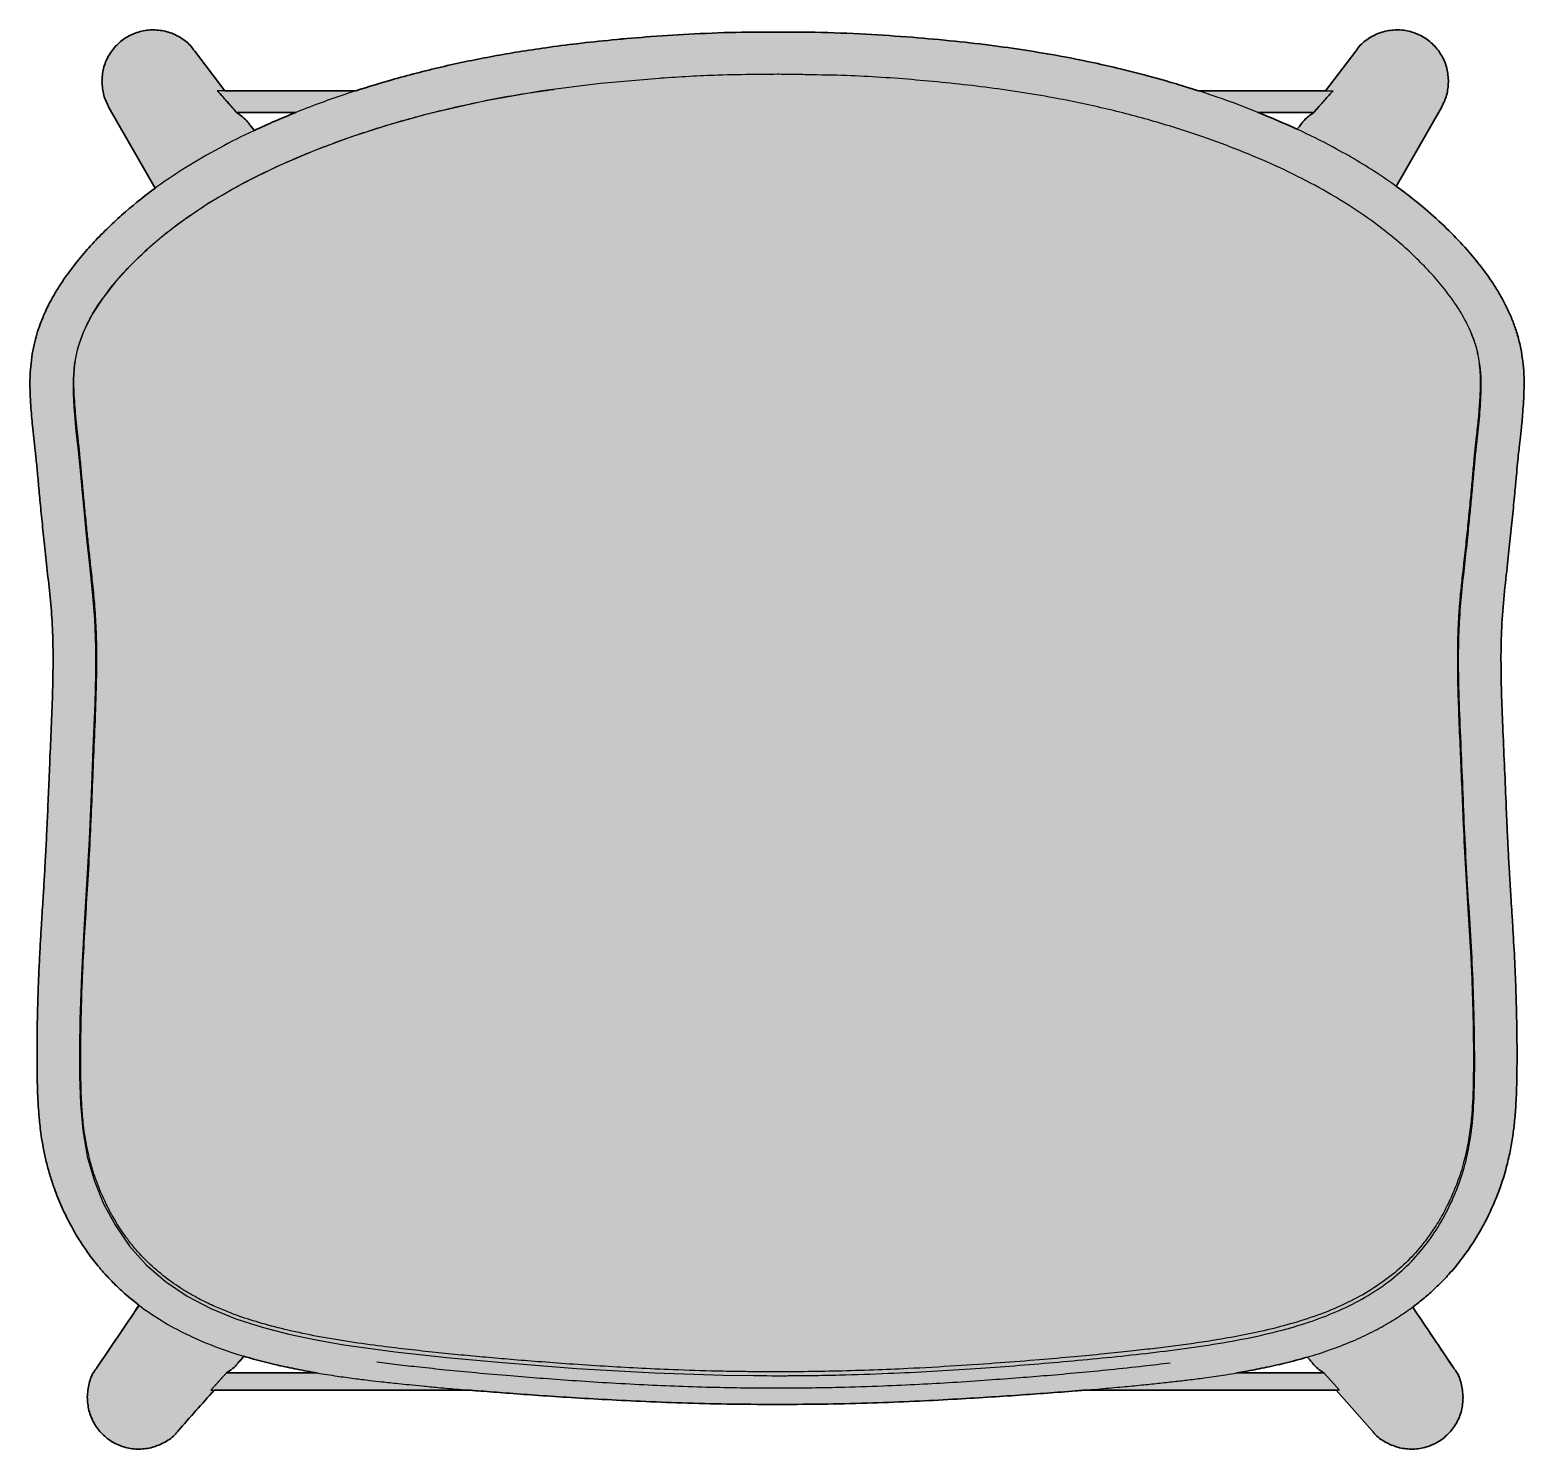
# Model space of a CAD drawing. Header units: millimetres. Extents: x 0 to 1859, y -856 to 823.
# Drawn here: x 175.3 to 638.8, y -856.1 to -415.7 of the extents above; entities that cross this region are included whole.
import ezdxf

# ---------------------------------------------------------------- set-up
doc = ezdxf.new("R2010")
doc.units = ezdxf.units.MM
doc.layers.add('Blocks', color=7, linetype='Continuous')
doc.layers.add('Blocks$Fill', color=7, linetype='Continuous', true_color=0xffffff)
doc.layers.add('Blocks$Inner', color=7, linetype='Continuous', lineweight=25, true_color=0x007f00)
doc.layers.add('Blocks$Outline', color=7, linetype='Continuous', lineweight=35, true_color=0xff3f3f)

# ---------------------------------------------------------------- blocks, each defined once
blk = doc.blocks.new('Hyg Barstool Low Top')
at = {"layer": 'Blocks$Fill'}
h = blk.add_hatch(color=256, dxfattribs=at)
h.paths.add_polyline_path([(567.79, 346.25), (570.76, 344.05), (574.28, 341.3), (577.69, 338.44), (580.99, 335.49), (584.18, 332.45), (586.98, 329.59), (589.67, 326.65), (591.98, 323.94), (593.1, 322.56), (594.19, 321.16), (595.14, 319.91), (596.05, 318.65), (596.95, 317.37), (597.81, 316.09), (598.54, 314.95), (599.25, 313.8), (599.93, 312.65), (600.59, 311.49), (601.49, 309.79), (602.33, 308.09), (603.11, 306.38), (603.83, 304.66), (604.17, 303.77), (604.49, 302.88), (604.8, 301.99), (605.08, 301.1), (605.4, 300.05), (605.69, 299), (605.96, 297.95), (606.2, 296.91), (606.4, 295.95), (606.58, 295), (606.74, 294.05), (606.89, 293.12), (607.02, 292.07), (607.14, 291.04), (607.24, 290.03), (607.31, 289.02), (607.37, 287.93), (607.41, 286.86), (607.44, 284.76), (607.4, 282.6), (607.32, 280.53), (607.09, 276.9), (606.38, 269.22), (601.25, 219.42), (600.8, 214.46), (600.48, 209.45), (600.31, 204.43), (600.27, 199.38), (600.43, 189.18), (604.88, 97.15), (605.23, 81.46), (605.16, 68.21), (604.92, 61.82), (604.73, 59.03), (604.49, 56.26), (604.23, 53.92), (603.92, 51.6), (603.54, 49.17), (603.09, 46.77), (602.55, 44.25), (601.92, 41.75), (601.53, 40.34), (601.11, 38.94), (600.67, 37.55), (600.2, 36.16), (599.72, 34.8), (599.21, 33.45), (598.12, 30.78), (596.97, 28.21), (595.74, 25.68), (594.9, 24.07), (594.02, 22.48), (593.11, 20.9), (592.15, 19.34), (591.23, 17.89), (590.26, 16.46), (589.27, 15.05), (588.24, 13.66), (587.25, 12.38), (586.23, 11.12), (585.18, 9.87), (584.1, 8.65), (582.53, 6.96), (580.89, 5.31), (579.29, 3.79), (577.63, 2.31), (576, 0.93), (574.33, -0.4), (572.87, -1.52), (585.61, -20.5), (585.96, -20.93), (586.13, -21.16), (586.3, -21.38), (586.44, -21.6), (586.58, -21.82), (586.72, -22.05), (586.85, -22.28), (586.97, -22.52), (587.08, -22.75), (587.19, -23), (587.3, -23.24), (587.39, -23.49), (587.49, -23.74), (587.57, -23.99), (587.65, -24.24), (587.73, -24.5), (587.8, -24.75), (587.93, -25.27), (588.04, -25.79), (588.14, -26.31), (588.22, -26.83), (588.3, -27.35), (588.52, -29.45), (588.44, -30.51), (588.35, -31.56), (588.28, -32.08), (588.21, -32.6), (588.11, -33.12), (588.06, -33.38), (588, -33.64), (587.94, -33.89), (587.87, -34.14), (587.8, -34.4), (587.72, -34.65), (587.63, -34.9), (587.55, -35.15), (587.45, -35.39), (587.35, -35.64), (587.25, -35.88), (587.15, -36.13), (586.92, -36.61), (586.68, -37.08), (586.42, -37.54), (586.15, -37.99), (585.87, -38.44), (585.57, -38.88), (585.26, -39.3), (584.93, -39.72), (584.59, -40.12), (584.24, -40.51), (583.88, -40.9), (583.5, -41.26), (583.11, -41.62), (582.71, -41.96), (582.29, -42.29), (581.87, -42.61), (581.44, -42.91), (580.99, -43.19), (580.54, -43.47), (580.08, -43.72), (579.61, -43.96), (579.13, -44.19), (578.65, -44.4), (578.15, -44.59), (577.66, -44.77), (577.15, -44.93), (576.65, -45.07), (576.13, -45.2), (575.62, -45.31), (575.1, -45.4), (574.57, -45.47), (574.05, -45.53), (573.52, -45.57), (572.99, -45.6), (572.47, -45.6), (571.94, -45.59), (571.41, -45.56), (570.88, -45.52), (570.36, -45.46), (569.83, -45.38), (569.32, -45.28), (568.8, -45.17), (568.29, -45.03), (567.79, -44.88), (567.29, -44.72), (566.8, -44.53), (566.31, -44.34), (565.82, -44.12), (565.35, -43.9), (564.87, -43.66), (564.41, -43.41), (563.94, -43.14), (563.49, -42.86), (563.26, -42.72), (563.04, -42.57), (562.82, -42.42), (562.61, -42.26), (562.4, -42.1), (562.19, -41.94), (561.99, -41.77), (561.8, -41.59), (561.6, -41.41), (561.42, -41.23), (561.24, -41.04), (561.07, -40.84), (560.9, -40.63), (560.73, -40.42), (560.41, -39.99), (549.18, -27.35), (470.6, -27.35), (430.19, -30.16), (405.37, -31.26), (375.71, -31.75), (375.71, -31.75), (375.71, -31.75), (346.22, -31.27), (310.47, -29.51), (280.78, -27.35), (201.06, -27.35), (189.83, -39.99), (189.51, -40.42), (189.35, -40.63), (189.18, -40.84), (189, -41.04), (188.82, -41.23), (188.64, -41.41), (188.45, -41.59), (188.25, -41.77), (188.05, -41.94), (187.84, -42.1), (187.63, -42.26), (187.42, -42.42), (187.2, -42.57), (186.98, -42.72), (186.75, -42.86), (186.3, -43.14), (185.84, -43.41), (185.37, -43.66), (184.89, -43.9), (184.42, -44.12), (183.93, -44.34), (183.45, -44.53), (182.95, -44.72), (182.45, -44.88), (181.95, -45.03), (181.44, -45.17), (180.93, -45.28), (180.41, -45.38), (179.88, -45.46), (179.36, -45.52), (178.83, -45.56), (178.3, -45.59), (177.78, -45.6), (177.25, -45.6), (176.72, -45.57), (176.19, -45.53), (175.67, -45.47), (175.14, -45.4), (174.62, -45.31), (174.11, -45.2), (173.6, -45.07), (173.09, -44.93), (172.58, -44.77), (172.09, -44.59), (171.6, -44.4), (171.11, -44.19), (170.63, -43.96), (170.16, -43.72), (169.7, -43.47), (169.25, -43.19), (168.8, -42.91), (168.37, -42.61), (167.95, -42.29), (167.53, -41.96), (167.13, -41.62), (166.74, -41.26), (166.36, -40.9), (166, -40.51), (165.65, -40.12), (165.31, -39.72), (164.98, -39.3), (164.67, -38.88), (164.37, -38.44), (164.09, -37.99), (163.82, -37.54), (163.56, -37.08), (163.32, -36.61), (163.1, -36.13), (162.99, -35.88), (162.89, -35.64), (162.79, -35.39), (162.7, -35.15), (162.61, -34.9), (162.52, -34.65), (162.44, -34.4), (162.37, -34.14), (162.3, -33.89), (162.24, -33.64), (162.18, -33.38), (162.13, -33.12), (162.03, -32.6), (161.96, -32.08), (161.89, -31.56), (161.8, -30.51), (161.72, -29.45), (161.95, -27.35), (162.02, -26.83), (162.1, -26.31), (162.2, -25.79), (162.31, -25.27), (162.44, -24.75), (162.51, -24.5), (162.59, -24.24), (162.67, -23.99), (162.75, -23.74), (162.85, -23.49), (162.94, -23.24), (163.05, -23), (163.16, -22.75), (163.27, -22.52), (163.39, -22.28), (163.52, -22.05), (163.66, -21.82), (163.8, -21.6), (163.94, -21.38), (164.11, -21.16), (164.28, -20.93), (164.63, -20.5), (177.76, -0.95), (176.46, 0.06), (175.19, 1.1), (173.93, 2.15), (172.71, 3.23), (171.17, 4.66), (169.68, 6.12), (168.3, 7.54), (166.97, 9), (165.86, 10.28), (164.78, 11.58), (163.91, 12.67), (163.06, 13.78), (161.54, 15.86), (160.36, 17.59), (159.23, 19.34), (157.87, 21.61), (156.58, 23.9), (155.86, 25.28), (155.16, 26.66), (154.49, 28.05), (153.85, 29.46), (153.22, 30.89), (152.63, 32.33), (152.06, 33.77), (151.52, 35.23), (150.84, 37.16), (150.22, 39.12), (149.65, 41.07), (149.13, 43.05), (148.67, 45.02), (148.25, 47), (147.89, 48.9), (147.58, 50.81), (147.15, 53.97), (146.88, 56.43), (146.59, 59.92), (146.36, 63.99), (146.22, 68.68), (146.16, 80.98), (146.53, 97.94), (150.71, 182.22), (151.03, 192.34), (151.11, 201.26), (151.04, 205.68), (150.87, 210.09), (150.59, 214.42), (144.46, 274.9), (144.2, 278.22), (144, 282.13), (143.95, 284.41), (143.95, 285.58), (143.97, 286.78), (144.05, 288.54), (144.18, 290.35), (144.28, 291.31), (144.39, 292.29), (144.53, 293.28), (144.68, 294.27), (144.84, 295.19), (145.02, 296.12), (145.22, 297.06), (145.44, 298), (145.86, 299.59), (146.33, 301.19), (146.76, 302.48), (147.23, 303.78), (147.61, 304.77), (148.01, 305.75), (148.75, 307.44), (149.22, 308.44), (149.71, 309.44), (150.38, 310.73), (151.08, 312), (151.98, 313.55), (152.93, 315.08), (154.09, 316.86), (155.31, 318.61), (157.15, 321.11), (159.09, 323.56), (161.16, 326.01), (163.31, 328.41), (165.5, 330.72), (167.75, 332.98), (170.03, 335.16), (172.38, 337.29), (174.73, 339.33), (177.14, 341.32), (179.59, 343.26), (182.79, 345.66), (168.44, 370.73), (167.76, 372.13), (167.55, 372.6), (167.35, 373.07), (167.17, 373.55), (167.08, 373.79), (167, 374.03), (166.92, 374.27), (166.85, 374.52), (166.78, 374.77), (166.72, 375.02), (166.67, 375.28), (166.62, 375.53), (166.53, 376.05), (166.46, 376.57), (166.4, 377.1), (166.27, 378.68), (166.34, 379.74), (166.44, 380.79), (166.5, 381.31), (166.58, 381.83), (166.67, 382.34), (166.72, 382.6), (166.78, 382.86), (166.84, 383.11), (166.91, 383.36), (166.99, 383.62), (167.06, 383.87), (167.15, 384.12), (167.24, 384.36), (167.33, 384.61), (167.43, 384.85), (167.53, 385.1), (167.63, 385.34), (167.86, 385.82), (168.1, 386.29), (168.35, 386.75), (168.62, 387.2), (168.91, 387.65), (169.2, 388.08), (169.51, 388.51), (169.84, 388.92), (170.17, 389.33), (170.52, 389.72), (170.89, 390.1), (171.26, 390.46), (171.65, 390.82), (172.05, 391.16), (172.46, 391.49), (172.88, 391.81), (173.32, 392.11), (173.76, 392.39), (174.21, 392.66), (174.67, 392.92), (175.14, 393.16), (175.61, 393.38), (176.1, 393.59), (176.59, 393.79), (177.08, 393.96), (177.58, 394.12), (178.09, 394.27), (178.6, 394.39), (179.12, 394.5), (179.63, 394.59), (180.15, 394.67), (180.68, 394.73), (181.2, 394.77), (181.73, 394.79), (182.26, 394.8), (182.78, 394.79), (183.31, 394.76), (183.83, 394.71), (184.36, 394.65), (184.88, 394.57), (185.39, 394.47), (185.91, 394.36), (186.42, 394.23), (186.92, 394.08), (187.42, 393.91), (187.91, 393.73), (188.4, 393.54), (188.88, 393.32), (189.36, 393.1), (189.83, 392.86), (190.29, 392.6), (190.75, 392.34), (191.19, 392.06), (191.63, 391.76), (191.85, 391.61), (192.06, 391.45), (192.27, 391.29), (192.47, 391.12), (192.68, 390.95), (192.87, 390.78), (193.07, 390.6), (193.25, 390.42), (193.44, 390.23), (193.62, 390.04), (193.81, 389.82), (194, 389.6), (194.18, 389.37), (194.36, 389.13), (195.05, 388.18), (204.38, 375.9), (244.99, 375.9), (251.03, 377.79), (257.11, 379.56), (264.8, 381.62), (272.47, 383.48), (280.1, 385.15), (287.71, 386.64), (295.6, 388), (303.99, 389.27), (313.64, 390.52), (324.52, 391.69), (336.66, 392.72), (350.05, 393.55), (364.69, 394.08), (375.69, 394.14), (375.69, 394.14), (387.57, 394.06), (395.38, 393.82), (403.19, 393.45), (417.66, 392.49), (430.97, 391.28), (443.14, 389.85), (454.15, 388.27), (464.85, 386.42), (474.18, 384.54), (482.15, 382.72), (488.78, 381.06), (494.88, 379.39), (501.12, 377.56), (506.4, 375.9), (545.86, 375.9), (555.19, 388.18), (555.88, 389.13), (556.06, 389.37), (556.25, 389.6), (556.43, 389.82), (556.63, 390.04), (556.8, 390.23), (556.99, 390.42), (557.18, 390.6), (557.37, 390.78), (557.57, 390.95), (557.77, 391.12), (557.97, 391.29), (558.18, 391.45), (558.39, 391.61), (558.61, 391.76), (559.05, 392.06), (559.5, 392.34), (559.95, 392.6), (560.42, 392.86), (560.89, 393.1), (561.36, 393.32), (561.84, 393.54), (562.33, 393.73), (562.82, 393.91), (563.32, 394.08), (563.82, 394.23), (564.33, 394.36), (564.85, 394.47), (565.36, 394.57), (565.88, 394.65), (566.41, 394.71), (566.93, 394.76), (567.46, 394.79), (567.99, 394.8), (568.51, 394.79), (569.04, 394.77), (569.56, 394.73), (570.09, 394.67), (570.61, 394.59), (571.13, 394.5), (571.64, 394.39), (572.15, 394.27), (572.66, 394.12), (573.16, 393.96), (573.65, 393.79), (574.14, 393.59), (574.63, 393.38), (575.1, 393.16), (575.57, 392.92), (576.03, 392.66), (576.48, 392.39), (576.92, 392.11), (577.36, 391.81), (577.78, 391.49), (578.19, 391.16), (578.59, 390.82), (578.98, 390.46), (579.35, 390.1), (579.72, 389.72), (580.07, 389.33), (580.4, 388.92), (580.73, 388.51), (581.04, 388.08), (581.34, 387.65), (581.62, 387.2), (581.89, 386.75), (582.14, 386.29), (582.38, 385.82), (582.61, 385.34), (582.71, 385.1), (582.82, 384.85), (582.91, 384.61), (583.01, 384.36), (583.09, 384.12), (583.18, 383.87), (583.26, 383.62), (583.33, 383.36), (583.4, 383.11), (583.46, 382.86), (583.52, 382.6), (583.57, 382.34), (583.66, 381.83), (583.74, 381.31), (583.8, 380.79), (583.9, 379.74), (583.97, 378.68), (583.89, 377.63), (583.84, 377.1), (583.78, 376.57), (583.71, 376.05), (583.62, 375.53), (583.57, 375.28), (583.52, 375.02), (583.46, 374.77), (583.39, 374.52), (583.32, 374.27), (583.24, 374.03), (583.16, 373.79), (583.08, 373.55), (582.89, 373.07), (582.69, 372.6), (582.48, 372.13), (581.8, 370.73)], flags=0)
h.paths.add_polyline_path([(213.56, 363.59), (219.94, 366.46), (226.39, 369.16), (208.05, 369.16), (208.97, 368.5), (209.43, 368.16), (209.87, 367.81), (210.08, 367.63), (210.3, 367.45), (210.5, 367.27), (210.71, 367.08), (210.9, 366.88), (211.1, 366.68), (211.28, 366.47), (211.46, 366.26), (211.59, 366.1), (211.72, 365.93), (211.97, 365.58), (212.45, 364.88)], flags=0)
h.paths.add_polyline_path([(524.99, 369.16), (532.5, 366), (536.98, 363.98), (537.75, 364.87), (538.46, 365.82), (538.64, 366.06), (538.83, 366.29), (539.02, 366.51), (539.22, 366.73), (539.39, 366.9), (539.55, 367.07), (539.73, 367.23), (539.9, 367.4), (540.26, 367.71), (540.64, 368.01), (541.02, 368.31), (542.19, 369.16)], flags=0)
h.paths.add_polyline_path([(540.16, -17.08), (536.71, -18.04), (533.23, -18.93), (530.01, -19.68), (526.76, -20.38), (520.83, -21.53), (518.39, -21.95), (545.32, -21.95), (544.36, -21.29), (543.89, -20.95), (543.66, -20.78), (543.43, -20.6), (543.21, -20.42), (543, -20.23), (542.79, -20.04), (542.58, -19.84), (542.39, -19.64), (542.29, -19.54), (542.2, -19.43), (542.11, -19.32), (542.02, -19.21), (541.93, -19.1), (541.84, -18.99), (541.68, -18.75)], flags=0)
h.paths.add_polyline_path([(210.31, -16.81), (208.56, -18.75), (208.4, -18.99), (208.31, -19.1), (208.22, -19.21), (208.13, -19.32), (208.04, -19.43), (207.95, -19.54), (207.85, -19.64), (207.66, -19.84), (207.45, -20.04), (207.24, -20.23), (207.03, -20.42), (206.81, -20.6), (206.58, -20.78), (206.35, -20.95), (205.88, -21.29), (204.92, -21.95), (233, -21.95), (226.87, -20.84), (220.8, -19.55), (215.77, -18.33), (210.79, -16.95)], flags=0)
at = {"layer": 'Blocks$Inner'}
for p, q in [((386.29, 380.96), (387.44, 380.94)), ((245.17, 375.9), (202.02, 375.9)), ((506.36, 375.9), (548.22, 375.9)), ((208.05, 369.16), (226.51, 369.16)), ((542.19, 369.16), (524.86, 369.16)), ((550.16, -27.35), (470.54, -27.35)), ((375.09, -31.75), (375.71, -31.75)), ((375.68, -31.75), (376.3, -31.75))]:
    blk.add_line(p, q, dxfattribs=at)
for points in [[(204.38, 375.9), (195.05, 388.18)], [(555.19, 388.18), (545.86, 375.9)], [(339.62, 379.77), (339.15, 379.74), (320.93, 378.14), (302.81, 375.84), (284.85, 372.73), (267.13, 368.67), (255.35, 365.38), (243.74, 361.63), (232.32, 357.4), (221.16, 352.64), (210.32, 347.3), (199.9, 341.33), (190.03, 334.64), (184.73, 330.49), (179.68, 326.1), (174.94, 321.46), (170.53, 316.6), (166.56, 311.54), (163.17, 306.34), (160.52, 301.09), (158.71, 295.92), (157.7, 290.95), (157.31, 286.3), (157.33, 281.98), (157.55, 277.95), (157.85, 274.1), (158.22, 270.31), (158.79, 265.13), (159.39, 259.13), (160.01, 252.25), (160.72, 244.8), (161.52, 236.9), (162.4, 228.59), (163.29, 220.42), (163.97, 211.92), (164.28, 203.27), (164.27, 194.6), (164.06, 185.93), (163.48, 171.84), (162.9, 157.76), (162.29, 143.66), (161.52, 129.56), (160.65, 115.52), (159.9, 101.58), (159.46, 87.76), (159.33, 78.83), (159.35, 70.04), (159.6, 61.49), (160.32, 53.22), (161.71, 45.24), (163.93, 37.55), (166.81, 30.52), (170.44, 23.76), (174.84, 17.4), (180.03, 11.58), (185.99, 6.42), (192.76, 1.86), (200.09, -2), (207.86, -5.19), (215.95, -7.81), (224.27, -9.96), (232.74, -11.74), (241.31, -13.23), (257.22, -15.4), (273.25, -17.17), (289.32, -18.67), (313.49, -20.55), (337.68, -21.94), (358.98, -22.65), (368.35, -22.79), (372.48, -22.81), (374.1, -22.82), (375.72, -22.82)], [(168.44, 370.73), (182.8, 345.63)], [(567.76, 346.2), (581.8, 370.73)], [(213.57, 363.58), (212.45, 364.88)], [(536.95, 363.96), (537.75, 364.87)], [(177.78, -0.92), (164.63, -20.5)], [(572.85, -1.49), (585.61, -20.5)], [(208.56, -18.75), (210.33, -16.79)], [(540.16, -17.07), (541.68, -18.75)], [(233, -21.95), (204.92, -21.95), (202.21, -24.98), (200.08, -27.35), (280.84, -27.35)], [(200.08, -27.35), (202.79, -24.33), (204.92, -21.95)], [(545.32, -21.95), (547.45, -24.33), (550.16, -27.35), (547.45, -24.33), (545.32, -21.95), (518.27, -21.95)], [(189.83, -39.99), (201.06, -27.35)], [(549.18, -27.35), (560.41, -39.99)]]:
    blk.add_lwpolyline(points, dxfattribs=at)
for points, knots in [([(375.69, 394.14), (372.02, 394.14), (363.47, 394.14), (350.46, 393.62), (337.07, 392.8), (324.93, 391.77), (314.04, 390.61), (304.39, 389.36), (295.75, 388.06), (287.79, 386.68), (280.07, 385.18), (272.43, 383.51), (264.77, 381.65), (254.74, 378.96), (242.37, 375.17), (227.76, 369.87), (214.5, 364.18), (202.62, 358.22), (192.11, 352.14), (181.91, 345.23), (173.83, 338.71), (167.69, 332.99), (163.24, 328.42), (159.06, 323.63), (155.63, 319.15), (153.01, 315.27), (151.16, 312.19), (149.79, 309.64), (148.79, 307.55), (147.95, 305.66), (147.13, 303.57), (146.24, 300.98), (145.35, 297.79), (144.61, 294.14), (144.14, 290.38), (143.91, 286.28), (143.96, 282.21), (144.19, 278.3), (144.45, 274.96), (144.75, 271.63), (145.12, 268.13), (145.58, 264.28), (146.04, 259.9), (146.52, 254.72), (147.05, 248.79), (147.7, 242.19), (148.45, 234.94), (149.28, 227.05), (150.27, 218.71), (150.96, 210.08), (151.16, 201.26), (151.06, 191.96), (150.72, 182.17), (150.27, 172.11), (149.87, 162.46), (149.5, 153.55), (149.15, 145.47), (148.83, 139.21), (148.57, 134.59), (148.38, 131.41), (148.2, 128.39), (148, 125.14), (147.76, 121.29), (147.46, 116.56), (147.13, 110.94), (146.8, 104.62), (146.49, 97.15), (146.26, 89.21), (146.14, 81.32), (146.13, 74.59), (146.2, 68.94), (146.33, 64.17), (146.56, 60.1), (146.83, 56.76), (147.16, 53.73), (147.59, 50.58), (148.23, 46.93), (149.1, 43.03), (150.19, 39.1), (151.7, 34.56), (153.76, 29.46), (156.37, 24.16), (158.99, 19.64), (161.21, 16.29), (163.09, 13.71), (164.88, 11.42), (167.07, 8.85), (169.7, 6.05), (173.44, 2.49), (178.45, -1.62), (185.01, -6.01), (192.63, -10.17), (201.27, -13.89), (210.83, -17.08), (219.43, -19.3), (226.89, -20.87), (233.03, -21.98), (238.91, -22.91), (244.35, -23.66), (248.97, -24.23), (252.67, -24.66), (255.63, -24.98), (258.46, -25.28), (261.79, -25.62), (265.91, -26.03), (271.05, -26.51), (277.12, -27.05), (284.12, -27.63), (291.97, -28.24), (300.87, -28.88), (310.82, -29.55), (321.76, -30.2), (333.68, -30.81), (346.56, -31.31), (360.48, -31.67), (370.11, -31.72), (375.09, -31.75)], [0, 0, 0, 0, 0.013474, 0.031405, 0.04783, 0.062749, 0.076163, 0.088073, 0.09848, 0.108299, 0.117796, 0.127387, 0.137069, 0.14685, 0.165629, 0.184744, 0.204189, 0.218993, 0.233999, 0.249296, 0.264926, 0.272875, 0.28092, 0.289085, 0.297076, 0.302614, 0.307331, 0.311203, 0.31421, 0.316721, 0.319669, 0.323552, 0.328363, 0.334099, 0.340339, 0.346284, 0.354577, 0.362124, 0.368937, 0.375234, 0.383597, 0.391883, 0.400092, 0.40872, 0.417938, 0.427673, 0.437861, 0.44845, 0.459217, 0.470101, 0.481101, 0.49212, 0.50455, 0.517171, 0.529125, 0.540067, 0.549987, 0.558889, 0.563141, 0.567057, 0.570635, 0.574288, 0.579052, 0.584857, 0.591793, 0.599868, 0.608302, 0.619634, 0.629625, 0.63825, 0.64549, 0.651654, 0.657057, 0.661746, 0.665068, 0.669375, 0.674628, 0.680146, 0.685703, 0.691285, 0.699705, 0.708023, 0.715046, 0.720582, 0.723971, 0.727633, 0.732066, 0.7372, 0.742615, 0.752083, 0.762093, 0.772617, 0.784791, 0.79726, 0.810013, 0.817657, 0.825401, 0.833029, 0.839588, 0.845624, 0.850172, 0.853298, 0.856563, 0.860662, 0.865598, 0.87182, 0.879641, 0.88801, 0.897658, 0.908586, 0.920802, 0.934317, 0.948858, 0.96465, 0.981701, 1, 1, 1, 1]), ([(195.05, 388.18), (194.59, 388.82), (193.33, 390.61), (190.36, 392.74), (186.47, 394.41), (182.26, 394.98), (178.04, 394.45), (174.12, 392.83), (170.75, 390.23), (168.2, 386.84), (166.55, 382.9), (166.36, 380.09), (166.27, 378.68)], [15.429993, 15.429993, 15.429993, 15.429993, 15.488471, 15.593074, 15.697685, 15.80231, 15.906929, 16.011522, 16.116104, 16.220688, 16.325289, 16.429993, 16.429993, 16.429993, 16.429993]), ([(376.3, -31.75), (381.32, -31.72), (391.01, -31.67), (405.02, -31.3), (417.96, -30.8), (429.84, -30.19), (440.66, -29.54), (450.41, -28.89), (459.52, -28.23), (467.94, -27.58), (475.74, -26.92), (482.57, -26.31), (488.53, -25.73), (493.88, -25.18), (498.71, -24.66), (503.49, -24.1), (508.55, -23.46), (514.4, -22.62), (520.58, -21.6), (526.97, -20.37), (533.45, -18.92), (540.25, -17.11), (547.26, -14.87), (554.03, -12.25), (560.29, -9.34), (565.71, -6.34), (570.33, -3.38), (574.24, -0.53), (577.71, 2.32), (580.98, 5.33), (584.58, 9.08), (588.42, 13.73), (592.33, 19.42), (595.57, 25.18), (598.2, 30.81), (600.28, 36.17), (601.92, 41.51), (603.12, 46.66), (603.95, 51.51), (604.56, 56.52), (604.97, 62.05), (605.19, 68.23), (605.25, 74.77), (605.24, 81.43), (605.13, 88.88), (604.9, 97.32), (604.49, 106.95), (604.01, 115.18), (603.62, 121.52), (603.36, 125.54), (603.16, 128.76), (603.01, 131.22), (602.88, 133.49), (602.73, 136.12), (602.53, 139.65), (602.31, 144.05), (602.07, 149.29), (601.58, 160.95), (601.01, 174.33), (600.39, 189.13), (600.21, 199.38), (600.38, 209.49), (601.19, 219.48), (602.3, 228.73), (603.16, 237.14), (603.94, 244.71), (604.55, 251.19), (605.03, 256.42), (605.39, 260.28), (605.71, 263.34), (605.97, 265.64), (606.19, 267.54), (606.39, 269.35), (606.62, 271.47), (606.86, 274), (607.11, 277.02), (607.34, 280.6), (607.48, 284.61), (607.37, 288.84), (606.96, 292.94), (606.24, 296.99), (605.21, 300.86), (603.89, 304.62), (602.38, 308.09), (600.41, 311.93), (597.74, 316.33), (594.1, 321.41), (589.56, 326.9), (584.06, 332.69), (577.75, 338.52), (570.88, 344.07), (563.78, 349.13), (556.6, 353.7), (548.24, 358.46), (538.75, 363.26), (528.15, 367.96), (517.77, 372.03), (508.78, 375.16), (501.18, 377.56), (494.94, 379.4), (488.62, 381.12), (481.72, 382.86), (473.75, 384.67), (464.42, 386.55), (454.07, 388.33), (442.78, 389.95), (430.61, 391.37), (417.29, 392.58), (402.82, 393.53), (388.82, 394.13), (379.65, 394.14), (375.69, 394.14)], [0.6194525, 0.6194525, 0.6194525, 0.6194525, 0.637899, 0.6550567, 0.6709162, 0.6854841, 0.6987563, 0.7107377, 0.7214372, 0.7323105, 0.7418051, 0.7502151, 0.7575405, 0.7638208, 0.7700012, 0.7754118, 0.7815243, 0.7887772, 0.7971845, 0.804612, 0.8127811, 0.8217083, 0.8306644, 0.84011, 0.8487481, 0.85655, 0.8634983, 0.8695807, 0.8750552, 0.8807771, 0.8867957, 0.8952916, 0.9044145, 0.9141252, 0.9217016, 0.9295262, 0.9374939, 0.9445207, 0.9511598, 0.9574905, 0.9649393, 0.9733823, 0.9819399, 0.9904445, 0.9988858, 1.0101558, 1.0221112, 1.034743, 1.0406449, 1.0456075, 1.0495791, 1.0525674, 1.0546904, 1.0579505, 1.0622874, 1.0677013, 1.0741925, 1.0815931, 1.1106366, 1.1234508, 1.1360254, 1.1485465, 1.1611359, 1.1737999, 1.184431, 1.195234, 1.2061193, 1.2136261, 1.2202308, 1.2259934, 1.2309924, 1.2344591, 1.2382169, 1.2428125, 1.2482578, 1.2545665, 1.2617607, 1.2696106, 1.2769447, 1.2835716, 1.2894679, 1.2957981, 1.3010917, 1.3062209, 1.3113319, 1.3183952, 1.3264455, 1.335518, 1.3456171, 1.3567102, 1.3678617, 1.37872, 1.3892885, 1.3995705, 1.4144547, 1.4287186, 1.4424468, 1.455664, 1.4638534, 1.4718366, 1.4796112, 1.4880012, 1.4980286, 1.5096991, 1.5230055, 1.5366384, 1.5516439, 1.5680214, 1.5857774, 1.604908, 1.6194525, 1.6194525, 1.6194525, 1.6194525]), ([(583.97, 378.68), (583.88, 380.09), (583.69, 382.9), (582.04, 386.84), (579.49, 390.23), (576.12, 392.83), (572.2, 394.45), (567.99, 394.98), (563.77, 394.41), (559.89, 392.74), (556.91, 390.61), (555.65, 388.82), (555.19, 388.18)], [29.274069, 29.274069, 29.274069, 29.274069, 29.378773, 29.483375, 29.58796, 29.692542, 29.797136, 29.901755, 30.00638, 30.110991, 30.215595, 30.274069, 30.274069, 30.274069, 30.274069]), ([(368.99, 380.95), (365.13, 380.91), (355.33, 380.79), (345.55, 380.16), (339.62, 379.77)], [0, 0, 0, 0, 0.393325, 1, 1, 1, 1]), ([(367.75, 381.01), (369.08, 381.03), (371.73, 381.08), (374.39, 381.11), (375.72, 381.12)], [0, 0, 0, 0, 0.499796, 1, 1, 1, 1]), ([(375.72, 381.12), (377.48, 381.1), (381.01, 381.07), (384.53, 381), (386.29, 380.96)], [1, 1, 1, 1, 1.500288, 2, 2, 2, 2]), ([(375.72, -22.82), (376.28, -22.82), (377.41, -22.82), (379.43, -22.81), (382.47, -22.8), (387.78, -22.74), (397.26, -22.56), (414.2, -22), (436.35, -20.74), (461.48, -18.8), (481.57, -16.88), (497.57, -15.03), (509.49, -13.4), (521.28, -11.34), (532.02, -8.88), (541.67, -5.99), (550.17, -2.69), (558.19, 1.37), (565.47, 6.21), (571.89, 11.79), (577.33, 18.06), (581.86, 24.9), (585.52, 32.16), (588.37, 39.69), (590.46, 47.94), (591.66, 57.02), (592.1, 66.94), (592.13, 77.22), (591.99, 88.77), (591.58, 101.56), (590.81, 115.52), (589.89, 129.56), (589.11, 143.64), (588.52, 157.74), (587.96, 171.83), (587.39, 184.3), (587.11, 195.15), (587.11, 204.34), (587.47, 213.49), (588.32, 222.43), (589.31, 231.05), (590.1, 238.68), (590.78, 245.39), (591.34, 251.27), (591.83, 256.83), (592.29, 261.94), (592.77, 266.37), (593.22, 270.29), (593.59, 274.1), (593.89, 277.92), (594.13, 281.9), (594.19, 286.2), (593.84, 290.86), (592.87, 295.84), (591.06, 301.07), (588.37, 306.37), (584.95, 311.59), (580.96, 316.64), (576.55, 321.5), (571.79, 326.14), (566.75, 330.53), (560.1, 335.72), (551.64, 341.44), (541.21, 347.39), (530.39, 352.7), (519.24, 357.44), (506.68, 362.1), (492.66, 366.53), (477.18, 370.56), (459.72, 374.2), (440.25, 377.19), (418.81, 379.35), (400.36, 380.64), (389.06, 380.81), (384.95, 380.88)], [73, 73, 73, 73, 73.002192, 73.004394, 73.007855, 73.014038, 73.025083, 73.044812, 73.08006, 73.11156, 73.143039, 73.158757, 73.174414, 73.189997, 73.205491, 73.217583, 73.229591, 73.241524, 73.253401, 73.264812, 73.276229, 73.287693, 73.299204, 73.310745, 73.322312, 73.336056, 73.349972, 73.364033, 73.378119, 73.396403, 73.414687, 73.433025, 73.451405, 73.469756, 73.488066, 73.50639, 73.518382, 73.530431, 73.542523, 73.554553, 73.566402, 73.57823, 73.587529, 73.596827, 73.606122, 73.615421, 73.624735, 73.634067, 73.643178, 73.652305, 73.661422, 73.670451, 73.679345, 73.688095, 73.696743, 73.705379, 73.714097, 73.7229, 73.731763, 73.740661, 73.749573, 73.7585, 73.774216, 73.789992, 73.805817, 73.821672, 73.837547, 73.858363, 73.87919, 73.900032, 73.927978, 73.955978, 73.983992, 74, 74, 74, 74]), ([(375.71, -21.62), (374.68, -21.62), (372.66, -21.62), (369.08, -21.6), (363.84, -21.55), (355.12, -21.39), (344.25, -21.05), (332.67, -20.52), (321.93, -19.91), (311.65, -19.24), (301.96, -18.52), (293.34, -17.82), (285.39, -17.13), (277.59, -16.41), (269.64, -15.61), (261.43, -14.71), (252.57, -13.66), (243.11, -12.36), (233.4, -10.73), (224.28, -8.83), (216.13, -6.73), (209.78, -4.72), (204.79, -2.84), (200.58, -1.06), (195.97, 1.2), (190.94, 4.1), (185.64, 7.79), (180.99, 11.8), (177.28, 15.69), (174.62, 18.97), (172.53, 21.89), (170.93, 24.37), (169.75, 26.37), (168.85, 28), (168, 29.63), (167.02, 31.64), (165.84, 34.27), (164.56, 37.54), (163.31, 41.22), (162.27, 45.04), (161.48, 48.75), (160.9, 52.27), (160.38, 56.44), (160.01, 61.19), (159.79, 66.79), (159.72, 72.61), (159.72, 78.97), (159.8, 85.89), (160.01, 94.79), (160.43, 105.46), (161.15, 117.6), (161.93, 129.74), (162.61, 141.83), (163.15, 154.04), (163.63, 166.36), (164.19, 179.06), (164.63, 190.53), (164.74, 200.56), (164.58, 208.8), (164.11, 216.52), (163.4, 223.47), (162.7, 229.62), (162.11, 235.22), (161.54, 240.74), (160.94, 246.65), (160.39, 252.47), (159.9, 258.03), (159.46, 262.93), (159, 267.22), (158.55, 271.08), (158.18, 274.79), (157.88, 278.51), (157.65, 282.13), (157.55, 285.66), (157.68, 289.01), (158.02, 292.1), (158.59, 295.05), (159.44, 298.14), (160.71, 301.52), (162.53, 305.26), (165.25, 309.78), (169.11, 315.04), (174.27, 320.93), (180.62, 327.14), (188, 333.29), (196.15, 339.09), (204.45, 344.19), (212.77, 348.7), (222.88, 353.57), (234.96, 358.62), (249.15, 363.62), (264.23, 368.1), (280.39, 371.97), (294.7, 374.76), (303.51, 375.92), (306.44, 376.3)], [1, 1, 1, 1, 1.004322, 1.008579, 1.015141, 1.026471, 1.045476, 1.061117, 1.075502, 1.090991, 1.104697, 1.116616, 1.127585, 1.138485, 1.149766, 1.161426, 1.173455, 1.187546, 1.201903, 1.215195, 1.227137, 1.237736, 1.243688, 1.250046, 1.257452, 1.265899, 1.275385, 1.285895, 1.293158, 1.299558, 1.305025, 1.309544, 1.313109, 1.315715, 1.318152, 1.321615, 1.326109, 1.33164, 1.338093, 1.344427, 1.350385, 1.355964, 1.361179, 1.369967, 1.377983, 1.386662, 1.396056, 1.406136, 1.416897, 1.434591, 1.451878, 1.468708, 1.486207, 1.503183, 1.520497, 1.538373, 1.556966, 1.569066, 1.581053, 1.592198, 1.602391, 1.61156, 1.619831, 1.628161, 1.637872, 1.64898, 1.658253, 1.668264, 1.678124, 1.687542, 1.69782, 1.707629, 1.716941, 1.725435, 1.732745, 1.738908, 1.744523, 1.75006, 1.756217, 1.76291, 1.770143, 1.780683, 1.792224, 1.804643, 1.819433, 1.833792, 1.847726, 1.861225, 1.874276, 1.89566, 1.917001, 1.938285, 1.962402, 1.987488, 2, 2, 2, 2]), ([(166.27, 378.68), (166.38, 377.27), (166.58, 374.48), (167.83, 371.97), (168.44, 370.73)], [16.429993, 16.429993, 16.429993, 16.429993, 16.936421, 17.429993, 17.429993, 17.429993, 17.429993]), ([(208.05, 369.16), (207.75, 369.51), (207.15, 370.21), (206.25, 371.23), (205.37, 372.23), (204.51, 373.19), (203.67, 374.12), (202.84, 375.02), (202.29, 375.61), (202.02, 375.9)], [1, 1, 1, 1, 1.1569, 1.309118, 1.456656, 1.599512, 1.737688, 1.871184, 2, 2, 2, 2]), ([(542.19, 369.16), (542.49, 369.51), (543.09, 370.21), (543.99, 371.23), (544.87, 372.23), (545.73, 373.19), (546.58, 374.12), (547.4, 375.02), (547.95, 375.61), (548.22, 375.9)], [1, 1, 1, 1, 1.1569, 1.309118, 1.456656, 1.599512, 1.737688, 1.871184, 2, 2, 2, 2]), ([(548.22, 375.9), (547.95, 375.61), (547.4, 375.02), (546.58, 374.12), (545.73, 373.19), (544.87, 372.23), (543.99, 371.23), (543.09, 370.21), (542.49, 369.51), (542.19, 369.16)], [2, 2, 2, 2, 2.128746, 2.262196, 2.400348, 2.543205, 2.690766, 2.84303, 3, 3, 3, 3]), ([(581.8, 370.73), (582.42, 371.97), (583.66, 374.48), (583.87, 377.27), (583.97, 378.68)], [28.274069, 28.274069, 28.274069, 28.274069, 28.767647, 29.274069, 29.274069, 29.274069, 29.274069]), ([(212.45, 364.88), (212.13, 365.35), (210.99, 367.07), (209.29, 368.28), (208.05, 369.16)], [1.70287, 1.70287, 1.70287, 1.70287, 1.978646, 2.70287, 2.70287, 2.70287, 2.70287]), ([(537.75, 364.87), (538.22, 365.51), (539.44, 367.19), (541.14, 368.41), (542.19, 369.16)], [0, 0, 0, 0, 0.3822791, 1, 1, 1, 1]), ([(590.29, 302.31), (590.35, 302.2), (590.76, 301.35), (591.37, 299.78), (592.06, 297.82), (592.56, 296.07), (593, 294.25), (593.42, 291.97), (593.75, 289.07), (593.87, 285.89), (593.8, 282.76), (593.64, 279.91), (593.45, 277.31), (593.24, 274.73), (592.98, 272.08), (592.66, 269.12), (592.27, 265.77), (591.85, 261.61), (591.4, 256.52), (590.87, 250.64), (590.26, 244.33), (589.58, 237.73), (588.9, 231.19), (588.19, 224.89), (587.59, 219.29), (587.19, 214.35), (586.93, 209.77), (586.77, 205.16), (586.71, 199.1), (586.8, 191.36), (587.12, 181.75), (587.58, 171.48), (588.02, 160.84), (588.49, 149.01), (589.11, 136.07), (589.99, 122.17), (590.75, 110.02), (591.24, 99.73), (591.51, 91.25), (591.68, 83.04), (591.73, 74.81), (591.67, 67.47), (591.41, 60.94), (590.95, 55.29), (590.16, 49.64), (588.89, 43.74), (587.11, 38.03), (584.92, 32.63), (582.53, 27.78), (579.76, 23.08), (576.32, 18.23), (571.98, 13.25), (566.51, 8.3), (560.08, 3.77), (552.63, -0.33), (544.56, -3.76), (536.08, -6.52), (527.79, -8.67), (519.63, -10.41), (512.06, -11.74), (505.05, -12.81), (498.62, -13.67), (492.06, -14.47), (484.94, -15.27), (476.8, -16.12), (467.4, -17.02), (456.62, -17.95), (444.42, -18.91), (430.8, -19.85), (417.73, -20.58), (405.48, -21.1), (394.76, -21.43), (386.66, -21.56), (381.35, -21.61), (378.54, -21.62), (376.66, -21.62), (375.71, -21.62)], [0, 0, 0, 0, 0.000778, 0.006044, 0.01117, 0.015004, 0.018983, 0.024875, 0.032736, 0.042501, 0.0524, 0.06184, 0.070756, 0.079115, 0.088776, 0.098547, 0.109439, 0.12144, 0.134451, 0.14843, 0.163076, 0.176723, 0.190799, 0.203228, 0.214143, 0.223483, 0.231574, 0.2402, 0.249572, 0.265739, 0.283695, 0.303252, 0.323171, 0.343143, 0.369376, 0.3956, 0.421058, 0.437675, 0.453726, 0.469218, 0.484698, 0.501429, 0.512493, 0.524009, 0.535981, 0.547724, 0.561532, 0.573277, 0.583757, 0.594697, 0.606449, 0.619539, 0.634022, 0.649756, 0.665168, 0.682837, 0.699609, 0.715476, 0.730992, 0.746366, 0.758549, 0.770639, 0.782623, 0.795496, 0.810711, 0.828299, 0.848245, 0.87119, 0.896609, 0.924498, 0.944252, 0.965085, 0.984307, 0.989478, 0.994706, 1, 1, 1, 1]), ([(251.53, -18.54), (253.65, -18.8), (258.05, -19.35), (265.17, -20.16), (273.3, -21.01), (282.73, -21.92), (292.51, -22.77), (302.46, -23.57), (312.41, -24.3), (323.14, -25), (334.16, -25.6), (345.39, -26.09), (356.3, -26.42), (365.2, -26.57), (371.58, -26.62), (374.45, -26.62), (375.72, -26.62)], [0, 0, 0, 0, 0.051565, 0.106953, 0.172566, 0.248674, 0.335306, 0.409164, 0.489264, 0.575625, 0.668225, 0.754898, 0.846408, 0.930938, 0.969327, 1, 1, 1, 1]), ([(164.63, -20.5), (164.39, -20.79), (163.27, -22.17), (162.12, -25.25), (161.86, -28.05), (161.72, -29.45)], [23.58006, 23.58006, 23.58006, 23.58006, 23.697026, 24.138353, 24.58006, 24.58006, 24.58006, 24.58006]), ([(204.92, -21.95), (206.21, -21.08), (207.58, -20.16), (208.51, -18.83), (208.56, -18.75)], [2, 2, 2, 2, 2.940312, 3, 3, 3, 3]), ([(375.72, -26.62), (376.89, -26.62), (378.96, -26.62), (382.61, -26.6), (387.83, -26.54), (396.72, -26.38), (407.78, -26.03), (419.55, -25.49), (430.44, -24.87), (440.82, -24.17), (450.57, -23.44), (459.89, -22.69), (469.25, -21.87), (479.25, -20.9), (488.72, -19.9), (494.88, -19.14), (497.61, -18.81)], [1, 1, 1, 1, 1.028618, 1.050775, 1.089619, 1.156665, 1.268961, 1.361139, 1.445743, 1.53656, 1.616602, 1.685913, 1.765924, 1.847518, 1.932495, 2, 2, 2, 2]), ([(541.68, -18.75), (541.73, -18.83), (542.66, -20.16), (544.03, -21.08), (545.32, -21.95)], [2.258665, 2.258665, 2.258665, 2.258665, 2.317905, 3.258665, 3.258665, 3.258665, 3.258665]), ([(585.61, -20.5), (585.85, -20.79), (586.97, -22.17), (588.12, -25.25), (588.39, -28.05), (588.52, -29.45)], [0, 0, 0, 0, 0.116968, 0.558294, 1, 1, 1, 1]), ([(161.72, -29.45), (161.82, -30.86), (162.01, -33.68), (163.67, -37.63), (166.23, -41.03), (169.61, -43.63), (173.55, -45.25), (177.77, -45.79), (182.01, -45.22), (185.89, -43.53), (188.57, -41.7), (189.62, -40.28), (189.83, -39.99)], [24.58006, 24.58006, 24.58006, 24.58006, 24.688193, 24.796221, 24.904232, 25.012241, 25.120264, 25.228314, 25.336369, 25.44441, 25.552442, 25.58006, 25.58006, 25.58006, 25.58006]), ([(588.52, -29.45), (588.42, -30.86), (588.23, -33.68), (586.57, -37.63), (584.01, -41.03), (580.63, -43.63), (576.69, -45.25), (572.47, -45.79), (568.23, -45.22), (564.36, -43.53), (561.67, -41.7), (560.62, -40.28), (560.41, -39.99)], [1, 1, 1, 1, 1.108133, 1.216161, 1.324173, 1.432182, 1.540206, 1.648256, 1.756311, 1.864352, 1.972384, 2, 2, 2, 2])]:
    blk.add_open_spline(points, degree=3, knots=knots, dxfattribs=at)
blk.add_open_spline([(202.02, 375.9), (204.09, 373.69), (206.15, 371.37), (208.05, 369.16)], degree=3, dxfattribs=at)
at = {"layer": 'Blocks$Outline'}
for points in [[(195.05, 388.18), (204.38, 375.9)], [(545.86, 375.9), (555.19, 388.18)], [(506.4, 375.9), (545.86, 375.9)], [(182.79, 345.66), (168.44, 370.73)], [(226.39, 369.16), (208.05, 369.16)], [(581.8, 370.73), (567.79, 346.25)], [(212.45, 364.88), (213.56, 363.59)], [(536.98, 363.98), (537.75, 364.87)], [(204.92, -21.95), (233, -21.95)], [(280.78, -27.35), (201.06, -27.35)], [(549.18, -27.35), (470.6, -27.35)], [(560.41, -39.99), (549.18, -27.35)]]:
    blk.add_lwpolyline(points, dxfattribs=at)
for points, knots in [([(168.44, 370.73), (167.83, 371.97), (166.58, 374.48), (166.38, 377.27), (166.27, 378.68), (166.36, 380.09), (166.55, 382.9), (168.2, 386.84), (170.75, 390.23), (174.12, 392.83), (178.04, 394.45), (182.26, 394.98), (186.47, 394.41), (190.36, 392.74), (193.33, 390.61), (194.59, 388.82), (195.05, 388.18)], [0, 0, 0, 0, 0.493573, 1, 1, 1, 1.104704, 1.209305, 1.313889, 1.418471, 1.523065, 1.627684, 1.732308, 1.836919, 1.941522, 2, 2, 2, 2]), ([(244.99, 375.9), (249, 377.2), (255.58, 379.19), (264.77, 381.65), (272.43, 383.51), (280.07, 385.18), (287.79, 386.68), (295.75, 388.06), (304.39, 389.36), (314.04, 390.61), (324.93, 391.77), (337.07, 392.8), (350.46, 393.62), (363.47, 394.14), (372.02, 394.14), (375.69, 394.14)], [-0.162406, -0.162406, -0.162406, -0.162406, -0.1468496, -0.1370689, -0.1273872, -0.1177959, -0.1082989, -0.0984797, -0.0880733, -0.0761626, -0.0627492, -0.0478301, -0.0314054, -0.0134741, -0.0000001, -0.0000001, -0.0000001, -0.0000001]), ([(375.69, 394.14), (375.69, 394.14), (375.69, 394.14), (375.69, 394.14), (375.69, 394.14)], [0.087886, 0.087886, 0.087886, 0.087886, 0.089332235, 0.089332315, 0.089332315, 0.089332315, 0.089332315]), ([(375.69, 394.14), (379.65, 394.14), (388.82, 394.13), (402.82, 393.53), (417.29, 392.58), (430.61, 391.37), (442.78, 389.95), (454.07, 388.33), (464.42, 386.55), (473.75, 384.67), (481.72, 382.86), (488.62, 381.12), (494.94, 379.4), (500.82, 377.67), (504.64, 376.47), (506.4, 375.9)], [-1.6194522, -1.6194522, -1.6194522, -1.6194522, -1.604908, -1.5857774, -1.5680214, -1.5516439, -1.5366384, -1.5230055, -1.5096991, -1.4980286, -1.4880012, -1.4796112, -1.4718366, -1.4638534, -1.4570476, -1.4570476, -1.4570476, -1.4570476]), ([(555.19, 388.18), (555.65, 388.82), (556.91, 390.61), (559.89, 392.74), (563.77, 394.41), (567.99, 394.98), (572.2, 394.45), (576.12, 392.83), (579.49, 390.23), (582.04, 386.84), (583.69, 382.9), (583.88, 380.09), (583.97, 378.68), (583.87, 377.27), (583.66, 374.48), (582.42, 371.97), (581.8, 370.73)], [0, 0, 0, 0, 0.058474, 0.163078, 0.26769, 0.372314, 0.476934, 0.581528, 0.68611, 0.790694, 0.895296, 1, 1, 1, 1.506422, 2, 2, 2, 2]), ([(208.05, 369.16), (209.29, 368.28), (210.99, 367.07), (212.13, 365.35), (212.45, 364.88)], [1, 1, 1, 1, 1.724224, 2, 2, 2, 2]), ([(524.99, 369.16), (525.99, 368.76), (530.02, 367.11), (534.01, 365.36), (536.98, 363.98)], [-1.4327032, -1.4327032, -1.4327032, -1.4327032, -1.42871861, -1.41660385, -1.41660385, -1.41660385, -1.41660385]), ([(537.75, 364.87), (538.22, 365.51), (539.44, 367.19), (541.14, 368.41), (542.19, 369.16)], [0, 0, 0, 0, 0.3822791, 1, 1, 1, 1]), ([(177.76, -0.95), (176.01, 0.38), (173.24, 2.67), (169.7, 6.05), (167.07, 8.85), (164.88, 11.42), (163.09, 13.71), (161.21, 16.29), (158.99, 19.64), (156.37, 24.16), (153.76, 29.46), (151.7, 34.56), (150.19, 39.1), (149.1, 43.03), (148.23, 46.93), (147.59, 50.58), (147.16, 53.73), (146.83, 56.76), (146.56, 60.1), (146.33, 64.17), (146.2, 68.94), (146.13, 74.59), (146.14, 81.32), (146.26, 89.21), (146.49, 97.15), (146.8, 104.62), (147.13, 110.94), (147.46, 116.56), (147.76, 121.29), (148, 125.14), (148.2, 128.39), (148.38, 131.41), (148.57, 134.59), (148.83, 139.21), (149.15, 145.47), (149.5, 153.55), (149.87, 162.46), (150.27, 172.11), (150.72, 182.17), (151.06, 191.96), (151.16, 201.26), (150.96, 210.08), (150.27, 218.71), (149.28, 227.05), (148.45, 234.94), (147.7, 242.19), (147.05, 248.79), (146.52, 254.72), (146.04, 259.9), (145.58, 264.28), (145.12, 268.13), (144.75, 271.63), (144.45, 274.96), (144.19, 278.3), (143.96, 282.21), (143.91, 286.28), (144.14, 290.38), (144.61, 294.14), (145.35, 297.79), (146.24, 300.98), (147.13, 303.57), (147.95, 305.66), (148.79, 307.55), (149.79, 309.64), (151.16, 312.19), (153.01, 315.27), (155.63, 319.15), (159.06, 323.63), (163.24, 328.42), (167.69, 332.99), (173.83, 338.71), (178.96, 342.85), (182.56, 345.49), (182.79, 345.66)], [-0.7510285, -0.7510285, -0.7510285, -0.7510285, -0.7426146, -0.7371998, -0.732066, -0.7276334, -0.7239709, -0.7205817, -0.7150464, -0.7080225, -0.699705, -0.6912853, -0.6857034, -0.6801463, -0.6746283, -0.6693748, -0.6650684, -0.661746, -0.6570572, -0.6516537, -0.64549, -0.6382504, -0.6296254, -0.6196337, -0.6083015, -0.5998677, -0.5917933, -0.5848569, -0.5790524, -0.5742884, -0.5706345, -0.5670573, -0.5631412, -0.5588885, -0.5499866, -0.5400675, -0.5291253, -0.5171706, -0.5045501, -0.4921197, -0.4811011, -0.4701013, -0.4592165, -0.4484495, -0.4378609, -0.4276728, -0.4179384, -0.4087204, -0.4000924, -0.391883, -0.383597, -0.3752342, -0.3689369, -0.3621235, -0.3545773, -0.3462844, -0.3403387, -0.3340987, -0.3283632, -0.3235519, -0.3196694, -0.3167208, -0.3142099, -0.3112027, -0.3073306, -0.3026142, -0.2970756, -0.2890849, -0.2809201, -0.2728751, -0.2649257, -0.2492959, -0.2482187, -0.2482187, -0.2482187, -0.2482187]), ([(567.79, 346.25), (568.79, 345.53), (572.18, 343.02), (577.75, 338.52), (584.06, 332.69), (589.56, 326.9), (594.1, 321.41), (597.74, 316.33), (600.41, 311.93), (602.38, 308.09), (603.89, 304.62), (605.21, 300.86), (606.24, 296.99), (606.96, 292.94), (607.37, 288.84), (607.48, 284.61), (607.34, 280.6), (607.11, 277.02), (606.86, 274), (606.62, 271.47), (606.39, 269.35), (606.19, 267.54), (605.97, 265.64), (605.71, 263.34), (605.39, 260.28), (605.03, 256.42), (604.55, 251.19), (603.94, 244.71), (603.16, 237.14), (602.3, 228.73), (601.19, 219.48), (600.38, 209.49), (600.21, 199.38), (600.39, 189.13), (601.01, 174.33), (601.58, 160.95), (602.07, 149.29), (602.31, 144.05), (602.53, 139.65), (602.73, 136.12), (602.88, 133.49), (603.01, 131.22), (603.16, 128.76), (603.36, 125.54), (603.62, 121.52), (604.01, 115.18), (604.49, 106.95), (604.9, 97.32), (605.13, 88.88), (605.24, 81.43), (605.25, 74.77), (605.19, 68.23), (604.97, 62.05), (604.56, 56.52), (603.95, 51.51), (603.12, 46.66), (601.92, 41.51), (600.28, 36.17), (598.2, 30.81), (595.57, 25.18), (592.33, 19.42), (588.42, 13.73), (584.58, 9.08), (580.98, 5.33), (577.71, 2.32), (574.99, 0.09), (573.36, -1.15), (572.87, -1.52)], [-1.372476, -1.372476, -1.372476, -1.372476, -1.3678617, -1.3567102, -1.3456171, -1.335518, -1.3264455, -1.3183952, -1.3113319, -1.3062209, -1.3010917, -1.2957981, -1.2894679, -1.2835716, -1.2769447, -1.2696106, -1.2617607, -1.2545665, -1.2482578, -1.2428125, -1.2382169, -1.2344591, -1.2309924, -1.2259934, -1.2202308, -1.2136261, -1.2061193, -1.195234, -1.184431, -1.1737999, -1.1611359, -1.1485465, -1.1360254, -1.1234508, -1.1106366, -1.0815931, -1.0741925, -1.0677013, -1.0622874, -1.0579505, -1.0546904, -1.0525674, -1.0495791, -1.0456075, -1.0406449, -1.034743, -1.0221112, -1.0101558, -0.9988858, -0.9904445, -0.9819399, -0.9733823, -0.9649393, -0.9574905, -0.9511598, -0.9445207, -0.9374939, -0.9295262, -0.9217016, -0.9141252, -0.9044145, -0.8952916, -0.8867957, -0.8807771, -0.8750552, -0.8695807, -0.8672247, -0.8672247, -0.8672247, -0.8672247]), ([(201.06, -27.35), (197.32, -31.56), (193.58, -35.77), (189.83, -39.99), (189.62, -40.28), (188.57, -41.7), (185.89, -43.53), (182.01, -45.22), (177.77, -45.79), (173.55, -45.25), (169.61, -43.63), (166.23, -41.03), (163.67, -37.63), (162.01, -33.68), (161.82, -30.86), (161.72, -29.45), (161.86, -28.05), (162.12, -25.25), (163.27, -22.17), (164.39, -20.79), (164.63, -20.5), (169.01, -13.98), (173.38, -7.46), (177.76, -0.95)], [-42.473281, -42.473281, -42.473281, -42.473281, -25.58006, -25.58006, -25.58006, -25.552442, -25.44441, -25.336369, -25.228314, -25.120264, -25.012241, -24.904232, -24.796221, -24.688193, -24.58006, -24.58006, -24.58006, -24.138353, -23.697026, -23.58006, -23.58006, -23.58006, -0.034425, -0.034425, -0.034425, -0.034425]), ([(572.87, -1.52), (577.12, -7.84), (581.36, -14.17), (585.61, -20.5), (585.85, -20.79), (586.97, -22.17), (588.12, -25.25), (588.39, -28.05), (588.52, -29.45), (588.42, -30.86), (588.23, -33.68), (586.57, -37.63), (584.01, -41.03), (580.63, -43.63), (576.69, -45.25), (572.47, -45.79), (568.23, -45.22), (564.36, -43.53), (561.67, -41.7), (560.62, -40.28), (560.41, -39.99)], [-22.857017, -22.857017, -22.857017, -22.857017, 0, 0, 0, 0.116968, 0.558294, 1, 1, 1, 1.108133, 1.216161, 1.324173, 1.432182, 1.540206, 1.648256, 1.756311, 1.864352, 1.972384, 1.999939, 1.999939, 1.999939, 1.999939]), ([(210.31, -16.81), (209.73, -17.45), (209.15, -18.1), (208.56, -18.75), (208.51, -18.83), (207.58, -20.16), (206.21, -21.08), (204.92, -21.95)], [-5.612187, -5.612187, -5.612187, -5.612187, -3, -3, -3, -2.940312, -2, -2, -2, -2]), ([(233, -21.95), (230.95, -21.61), (226.87, -20.86), (219.43, -19.3), (213.93, -17.88), (210.47, -16.85), (210.31, -16.81)], [-0.82531493, -0.82531493, -0.82531493, -0.82531493, -0.81765714, -0.81001312, -0.79726046, -0.79664144, -0.79664144, -0.79664144, -0.79664144]), ([(540.16, -17.08), (537.87, -17.74), (533.43, -18.93), (526.97, -20.37), (522, -21.33), (519.21, -21.81), (518.39, -21.95)], [-0.82163473, -0.82163473, -0.82163473, -0.82163473, -0.81278113, -0.80461204, -0.79718452, -0.7941361, -0.7941361, -0.7941361, -0.7941361]), ([(545.32, -21.95), (544.03, -21.08), (542.66, -20.16), (541.73, -18.83), (541.68, -18.75), (541.17, -18.19), (540.67, -17.63), (540.16, -17.08)], [-3.258665, -3.258665, -3.258665, -3.258665, -2.317905, -2.258665, -2.258665, -2.258665, -0.001545, -0.001545, -0.001545, -0.001545]), ([(375.71, -31.75), (375.7, -31.75), (375.49, -31.75), (375.29, -31.75), (375.09, -31.75), (370.11, -31.72), (360.48, -31.67), (346.56, -31.31), (333.68, -30.81), (321.76, -30.2), (310.82, -29.55), (300.87, -28.88), (291.97, -28.24), (285.39, -27.73), (281.78, -27.43), (280.78, -27.35)], [-1.6194525, -1.6194525, -1.6194525, -1.6194525, -1.5849635, -1, -1, -1, -0.9817008, -0.96465, -0.9488575, -0.9343167, -0.9208025, -0.9085858, -0.8976575, -0.8880098, -0.8843277, -0.8843277, -0.8843277, -0.8843277]), ([(470.6, -27.35), (469.84, -27.42), (466.13, -27.72), (459.52, -28.23), (450.41, -28.89), (440.66, -29.54), (429.84, -30.19), (417.96, -30.8), (405.02, -31.3), (391.01, -31.67), (381.32, -31.72), (376.3, -31.75), (376.1, -31.75), (375.91, -31.75), (375.71, -31.75)], [-0.7351254, -0.7351254, -0.7351254, -0.7351254, -0.7323105, -0.7214372, -0.7107377, -0.6987563, -0.6854841, -0.6709162, -0.6550567, -0.637899, -0.6194525, -0.6194525, -0.6194525, -0.034489, -0.034489, -0.034489, -0.034489])]:
    blk.add_open_spline(points, degree=3, knots=knots, dxfattribs=at)
for points in [[(204.38, 375.9), (217.92, 375.9), (231.45, 375.9), (244.99, 375.9)], [(213.56, 363.59), (217.78, 365.57), (222.06, 367.42), (226.39, 369.16)], [(542.19, 369.16), (536.46, 369.16), (530.73, 369.16), (524.99, 369.16)], [(518.39, -21.95), (527.37, -21.95), (536.34, -21.95), (545.32, -21.95)]]:
    blk.add_open_spline(points, degree=3, dxfattribs=at)

msp = doc.modelspace()

# ---------------------------------------------------------------- block references
at = {"layer": 'Blocks'}
msp.add_blockref('Hyg Barstool Low Top', (31.33, -810.49), dxfattribs=at)

doc.saveas('drawing.dxf')
